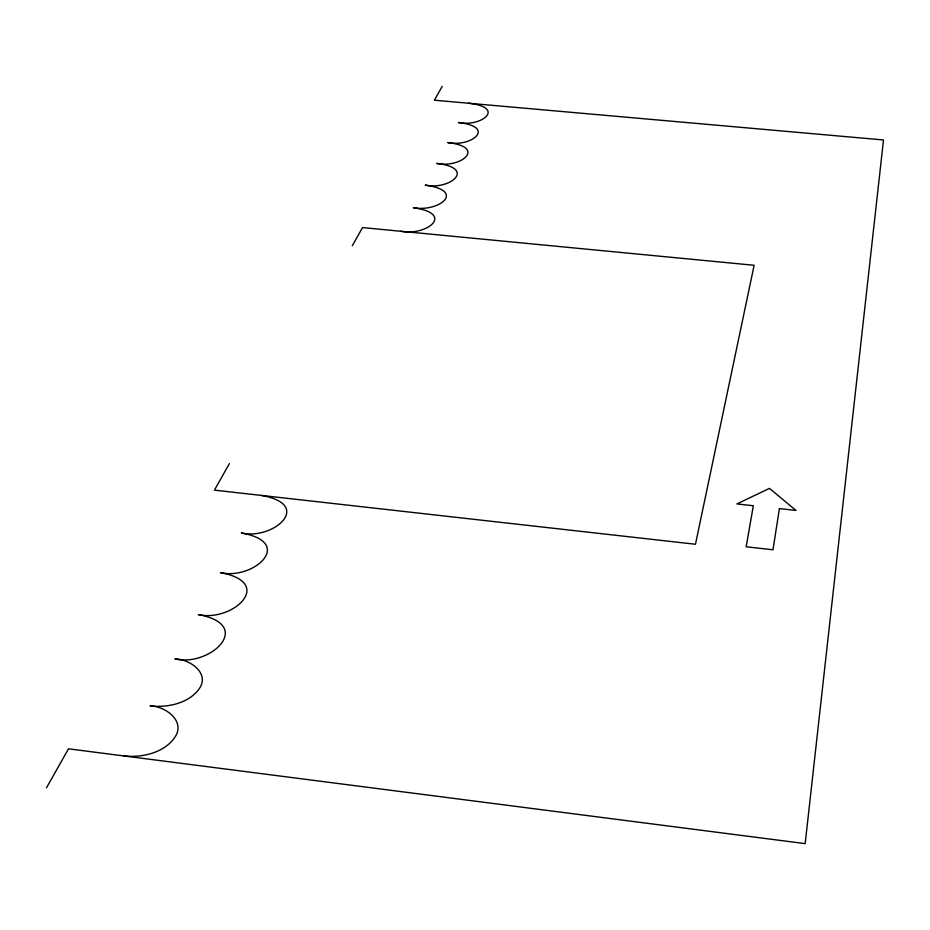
<?xml version="1.0" encoding="UTF-8"?>
<svg xmlns="http://www.w3.org/2000/svg" width="930" height="930" viewBox="0 0 930 930"><rect width="100%" height="100%" fill="white"/><g stroke="black" fill="none" stroke-linecap="round" stroke-linejoin="round"><path stroke-width="1.4" d="M46.5 787.803L68.495 748.813L805.182 843.626L883.5 139.965L434.391 100.208L442.203 86.374M229.408 463.57L214.423 490.145L695.477 544.248L754.125 265.283L362.537 227.583L352.319 245.694M468.511 103.23C506.408 107.438 481.705 127.305 458.316 122.516C496.934 126.887 471.522 147.51 447.725 142.569C487.088 147.091 460.943 168.516 436.705 163.413C476.858 168.109 449.911 190.383 425.243 185.105C466.779 190.894 438.6 212.459 413.292 207.704C455.677 213.714 426.638 236.185 400.842 231.268M261.249 495.411C313.956 504.537 273.676 540.26 241.393 532.983C295.403 542.574 253.599 580.239 220.433 572.636C275.815 582.726 232.384 622.496 198.288 614.544C255.122 625.181 209.924 667.217 174.852 658.905C188.267 658.882 208.541 671.518 200.496 686.77C190.615 703.185 167.9 707.939 149.986 705.94C164.18 705.87 184.57 719.774 175.979 735.49C165.831 752.649 142.29 758.078 123.585 755.892M779.41 508.605L772.981 549.781L746.162 546.77L753.335 505.746L736.862 503.932L769.47 488.39L795.964 510.43L779.41 508.605"/></g></svg>
